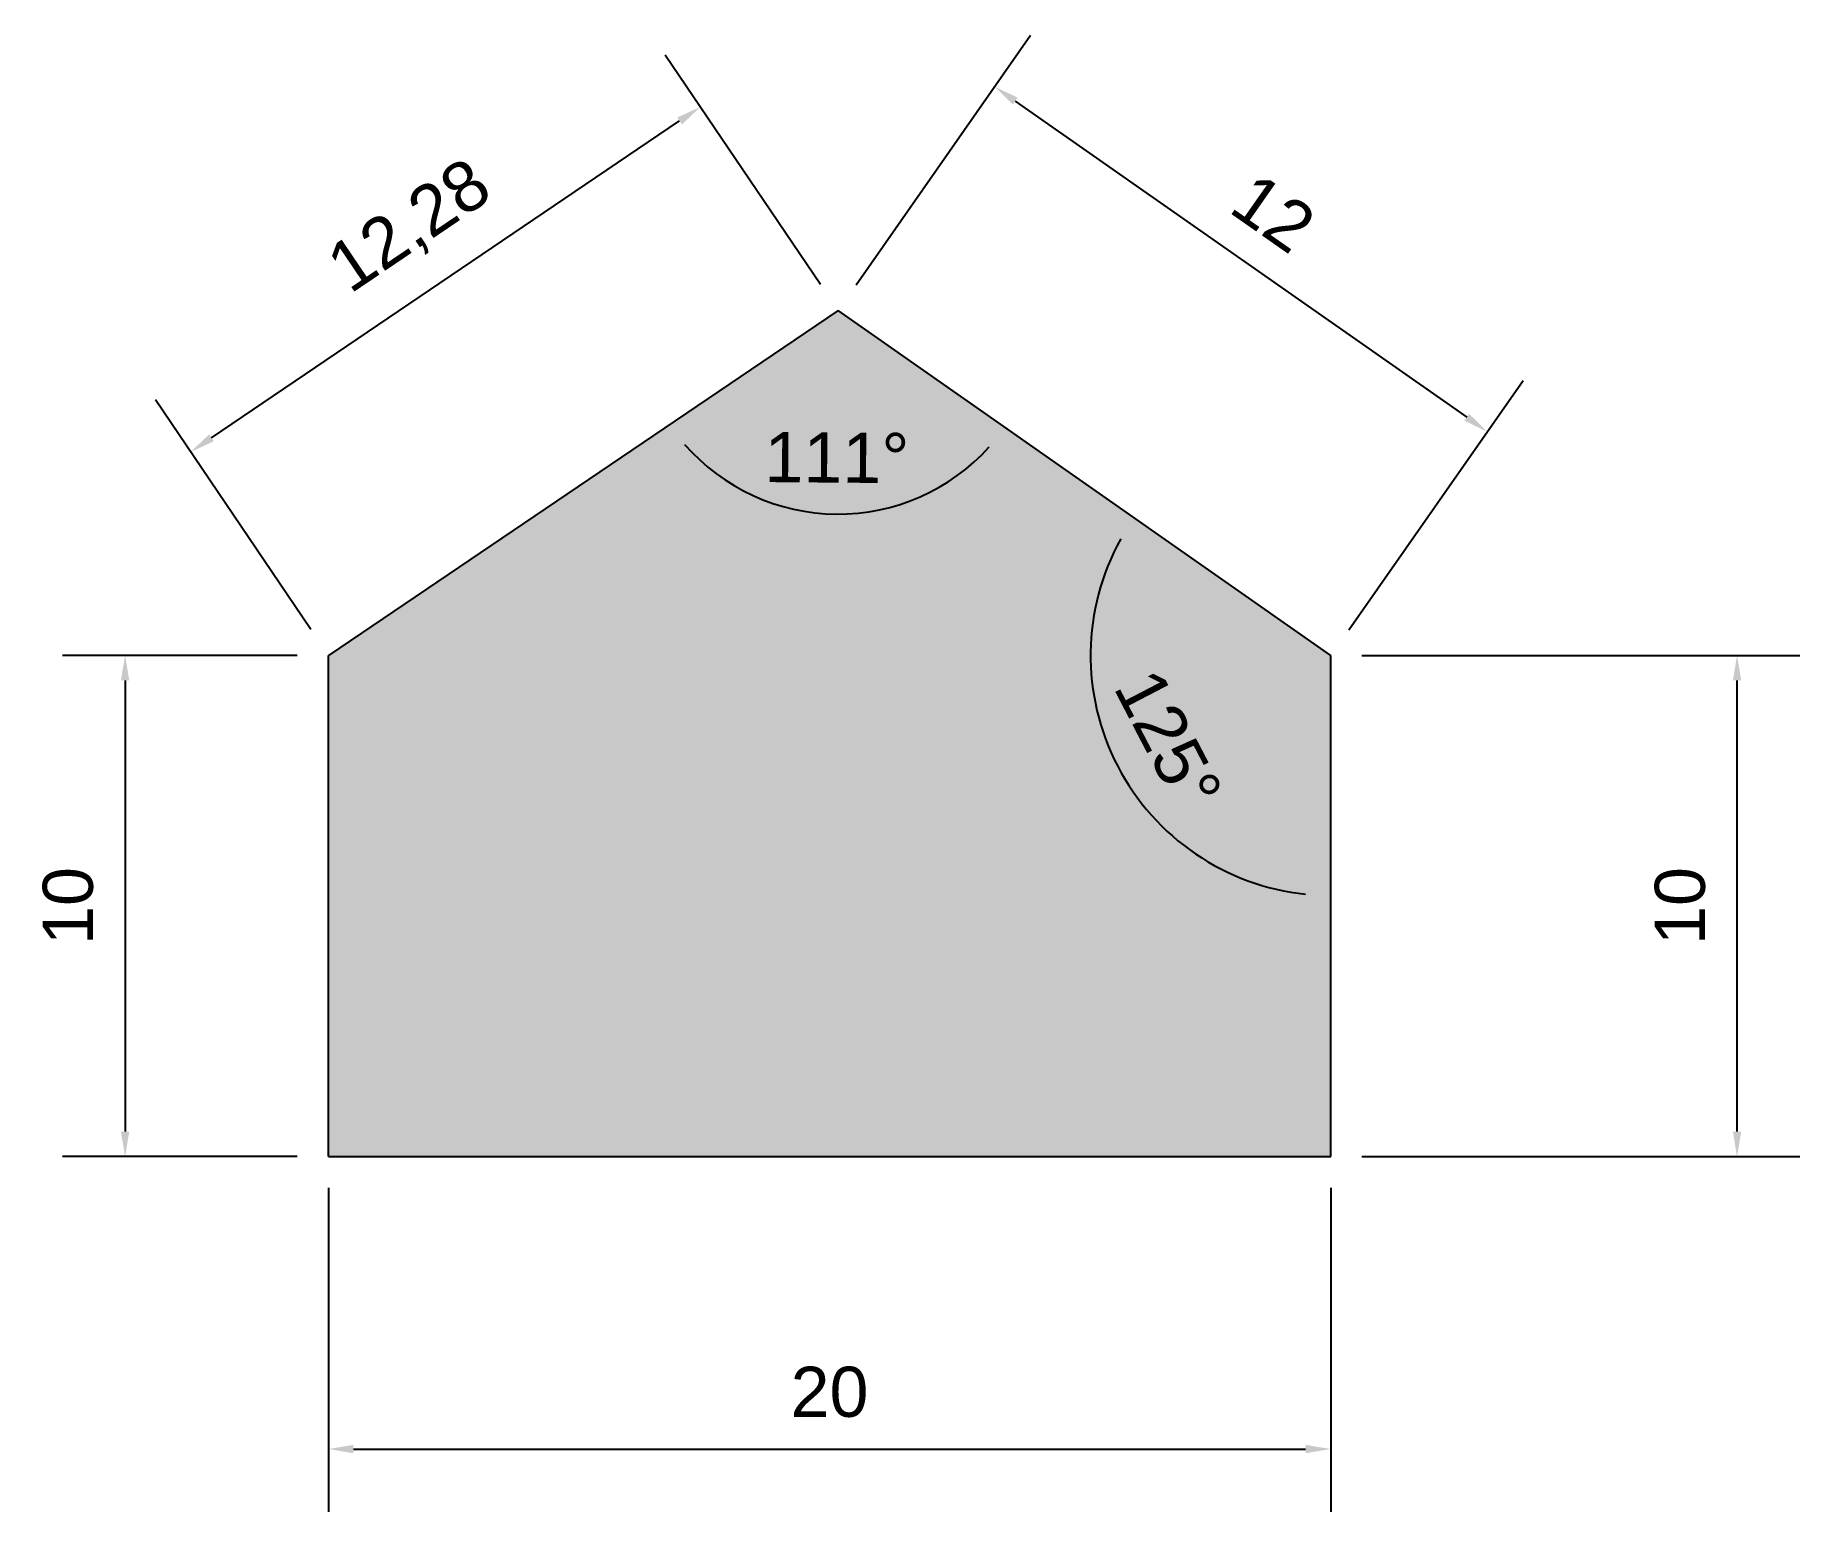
# Model space of a CAD drawing. Header units: millimetres. Extents: x 1996.3 to 2031.5, y 412 to 441.4.
import ezdxf

# ---------------------------------------------------------------- set-up
doc = ezdxf.new("R2010")
doc.units = ezdxf.units.MM
doc.styles.get("Standard").update_dxf_attribs({"font": 'arial.ttf'})
doc.dimstyles.new('ISO-25', dxfattribs={"dimtxt": 2.5, "dimasz": 2.5, "dimexe": 1.25, "dimexo": 0.625, "dimtad": 1, "dimtxsty": 'Standard', "dimcen": 2.5, "dimadec": 0, "dimazin": 0, "dimtfac": 1, "dimtmove": 0, "dimatfit": 3, "dimfxl": 1, "dimarcsym": 0})

# ---------------------------------------------------------------- blocks, each defined once
blk = doc.blocks.new('*D2')
at = {"color": 0, "lineweight": -2, "transparency": 16777216}
for p, q in [((2002.164, 418.444), (2002.164, 411.986)), ((2022.164, 418.444), (2022.164, 411.986)), ((2002.664, 413.236), (2021.664, 413.236))]:
    blk.add_line(p, q, dxfattribs=at)
at = {"color": 0, "transparency": 16777216}
for points in [[(2002.664, 413.319), (2002.664, 413.152), (2002.164, 413.236)], [(2021.664, 413.319), (2021.664, 413.152), (2022.164, 413.236)]]:
    blk.add_solid(points, dxfattribs=at)
at = {"layer": 'Defpoints', "color": 0, "transparency": 16777216}
for p in [(2002.164, 419.069), (2022.164, 419.069), (2022.164, 413.236)]:
    blk.add_point(p, dxfattribs=at)
at = {"color": 0, "transparency": 16777216, "insert": (2012.164, 414.371), "char_height": 1, "attachment_point": 5}
blk.add_mtext('20', dxfattribs=at)
blk = doc.blocks.new('*D3')
at = {"color": 0, "lineweight": -2, "transparency": 16777216}
for p, q in [((2022.789, 429.069), (2031.523, 429.069)), ((2030.273, 419.569), (2030.273, 428.569)), ((2022.789, 419.069), (2031.523, 419.069))]:
    blk.add_line(p, q, dxfattribs=at)
at = {"color": 0, "transparency": 16777216}
for points in [[(2030.19, 428.569), (2030.356, 428.569), (2030.273, 429.069)], [(2030.19, 419.569), (2030.356, 419.569), (2030.273, 419.069)]]:
    blk.add_solid(points, dxfattribs=at)
at = {"layer": 'Defpoints', "color": 0, "transparency": 16777216}
for p in [(2022.164, 429.069), (2030.273, 429.069), (2022.164, 419.069)]:
    blk.add_point(p, dxfattribs=at)
at = {"color": 0, "transparency": 16777216, "insert": (2029.138, 424.069), "char_height": 1, "attachment_point": 5, "rotation": 90}
blk.add_mtext('10', dxfattribs=at)
blk = doc.blocks.new('*D5')
at = {"color": 0, "lineweight": -2, "transparency": 16777216}
for p, q in [((2012.693, 436.463), (2016.176, 441.438)), ((2015.869, 440.127), (2024.879, 433.818)), ((2022.523, 429.581), (2026.006, 434.555))]:
    blk.add_line(p, q, dxfattribs=at)
at = {"color": 0, "transparency": 16777216}
for points in [[(2015.917, 440.196), (2015.821, 440.059), (2015.459, 440.414)], [(2024.927, 433.886), (2024.832, 433.75), (2025.289, 433.531)]]:
    blk.add_solid(points, dxfattribs=at)
at = {"layer": 'Defpoints', "color": 0, "transparency": 16777216}
for p in [(2012.334, 435.951), (2025.289, 433.531), (2022.164, 429.069)]:
    blk.add_point(p, dxfattribs=at)
at = {"color": 0, "transparency": 16777216, "insert": (2021.021, 437.896), "char_height": 1, "attachment_point": 5, "rotation": 325}
blk.add_mtext('12', dxfattribs=at)
blk = doc.blocks.new('*D6')
at = {"color": 0, "lineweight": -2, "transparency": 16777216}
for p, q in [((2011.984, 436.469), (2008.887, 441.045)), ((1999.831, 433.408), (2009.173, 439.73)), ((2001.814, 429.586), (1998.717, 434.163))]:
    blk.add_line(p, q, dxfattribs=at)
at = {"color": 0, "transparency": 16777216}
for points in [[(2009.127, 439.799), (2009.22, 439.661), (2009.588, 440.01)], [(1999.785, 433.477), (1999.878, 433.339), (1999.417, 433.127)]]:
    blk.add_solid(points, dxfattribs=at)
at = {"layer": 'Defpoints', "color": 0, "transparency": 16777216}
for p in [(2009.588, 440.01), (2012.334, 435.951), (2002.164, 429.069)]:
    blk.add_point(p, dxfattribs=at)
at = {"color": 0, "transparency": 16777216, "insert": (2003.815, 437.584), "char_height": 1, "attachment_point": 5, "rotation": 34.0891}
blk.add_mtext('12,28', dxfattribs=at)
blk = doc.blocks.new('*D7')
at = {"color": 0, "lineweight": -2, "transparency": 16777216}
for p, q in [((2001.539, 429.069), (1996.858, 429.069)), ((1998.108, 428.569), (1998.108, 419.569)), ((2001.539, 419.069), (1996.858, 419.069))]:
    blk.add_line(p, q, dxfattribs=at)
at = {"color": 0, "transparency": 16777216}
for points in [[(1998.024, 428.569), (1998.191, 428.569), (1998.108, 429.069)], [(1998.024, 419.569), (1998.191, 419.569), (1998.108, 419.069)]]:
    blk.add_solid(points, dxfattribs=at)
at = {"layer": 'Defpoints', "color": 0, "transparency": 16777216}
for p in [(2002.164, 429.069), (1998.108, 419.069), (2002.164, 419.069)]:
    blk.add_point(p, dxfattribs=at)
at = {"color": 0, "transparency": 16777216, "insert": (1996.972, 424.069), "char_height": 1, "attachment_point": 5, "rotation": 90}
blk.add_mtext('10', dxfattribs=at)
blk = doc.blocks.new('*D8')
at = {"color": 0, "lineweight": -2, "transparency": 16777216}
blk.add_arc((2012.334, 435.951), 4.064, 221.1423, 317.9468, dxfattribs=at)
at = {"color": 0, "transparency": 16777216}
for points in [[(2009.208, 433.227), (2009.34, 433.328), (2008.968, 433.674)], [(2015.287, 433.281), (2015.417, 433.177), (2015.664, 433.62)]]:
    blk.add_solid(points, dxfattribs=at)
at = {"layer": 'Defpoints', "color": 0, "transparency": 16777216}
for p in [(2012.334, 435.951), (2012.334, 435.951), (2011.015, 432.107), (2002.164, 429.069), (2022.164, 429.069)]:
    blk.add_point(p, dxfattribs=at)
at = {"color": 0, "transparency": 16777216, "insert": (2012.311, 433.014), "char_height": 1, "attachment_point": 5, "rotation": 359.5446}
blk.add_mtext('111°', dxfattribs=at)
blk = doc.blocks.new('*D9')
at = {"color": 0, "lineweight": -2, "transparency": 16777216}
blk.add_arc((2022.164, 429.069), 4.791, 150.9828, 264.0172, dxfattribs=at)
at = {"color": 0, "transparency": 16777216}
for points in [[(2017.904, 431.437), (2018.046, 431.348), (2018.24, 431.816)], [(2021.669, 424.387), (2021.661, 424.221), (2022.164, 424.278)]]:
    blk.add_solid(points, dxfattribs=at)
at = {"layer": 'Defpoints', "color": 0, "transparency": 16777216}
for p in [(2012.334, 435.951), (2022.164, 429.069), (2022.164, 429.069), (2017.406, 428.512), (2022.164, 419.069)]:
    blk.add_point(p, dxfattribs=at)
at = {"color": 0, "transparency": 16777216, "insert": (2018.922, 427.381), "char_height": 1, "attachment_point": 5, "rotation": 297.5}
blk.add_mtext('125°', dxfattribs=at)

msp = doc.modelspace()

# ---------------------------------------------------------------- hatches: boundary and pattern name
h = msp.add_hatch(color=256)
h.set_gradient(color1=(0, 255, 255), tint=1, name='CYLINDER')
h.paths.add_polyline_path([(2002.164, 429.069), (2002.164, 419.069), (2022.164, 419.069), (2022.164, 429.069), (2012.334, 435.951)])

# ---------------------------------------------------------------- linework, layer by layer
for p, q in [((2012.334, 435.951), (2002.164, 429.069)), ((2022.164, 429.069), (2012.334, 435.951)), ((2002.164, 419.069), (2002.164, 429.069)), ((2022.164, 419.069), (2022.164, 429.069)), ((2002.164, 419.069), (2022.164, 419.069)), ((2002.164, 419.069), (2002.164, 419.069))]:
    msp.add_line(p, q)

# ---------------------------------------------------------------- dimensions: what is measured, and where the dimension line sits
at = {"color": 5}
for p1, p2, distance, picture, middle in [((2012.334, 435.951), (2022.164, 429.069), 5.448, '*D5', (2021.021, 437.896)), ((2002.164, 429.069), (2012.334, 435.951), 4.901, '*D6', (2003.815, 437.584)), ((2002.164, 429.069), (2002.164, 419.069), -4.057, '*D7', (1996.972, 424.069))]:
    dim = msp.add_aligned_dim(p1=p1, p2=p2, distance=distance, dimstyle='ISO-25', override={"dimtxt": 1, "dimasz": 0.5}, dxfattribs=at)
    dim.commit()
    dim.dimension.update_dxf_attribs({"geometry": picture, "text_midpoint": middle})
for base, line1, line2, picture, middle in [((2011.015, 432.107), ((2022.164, 429.069), (2012.334, 435.951)), ((2012.334, 435.951), (2002.164, 429.069)), '*D8', (2012.311, 433.014)), ((2017.406, 428.512), ((2022.164, 419.069), (2022.164, 429.069)), ((2022.164, 429.069), (2012.334, 435.951)), '*D9', (2018.922, 427.381))]:
    dim = msp.add_angular_dim_2l(base=base, line1=line1, line2=line2, dimstyle='ISO-25', override={"dimtxt": 1, "dimasz": 0.5}, dxfattribs=at)
    dim.commit()
    dim.dimension.update_dxf_attribs({"geometry": picture, "text_midpoint": middle})
dim = msp.add_linear_dim(base=(2030.273, 429.069), p1=(2022.164, 419.069), p2=(2022.164, 429.069), angle=90, dimstyle='ISO-25', override={"dimtxt": 1, "dimasz": 0.5}, dxfattribs=at)
dim.commit()
dim.dimension.update_dxf_attribs({"geometry": '*D3', "text_midpoint": (2029.138, 424.069)})
dim = msp.add_linear_dim(base=(2022.164, 413.236), p1=(2002.164, 419.069), p2=(2022.164, 419.069), dimstyle='ISO-25', override={"dimtxt": 1, "dimasz": 0.5}, dxfattribs=at)
dim.commit()
dim.dimension.update_dxf_attribs({"geometry": '*D2', "text_midpoint": (2012.164, 414.371)})

doc.saveas('drawing.dxf')
